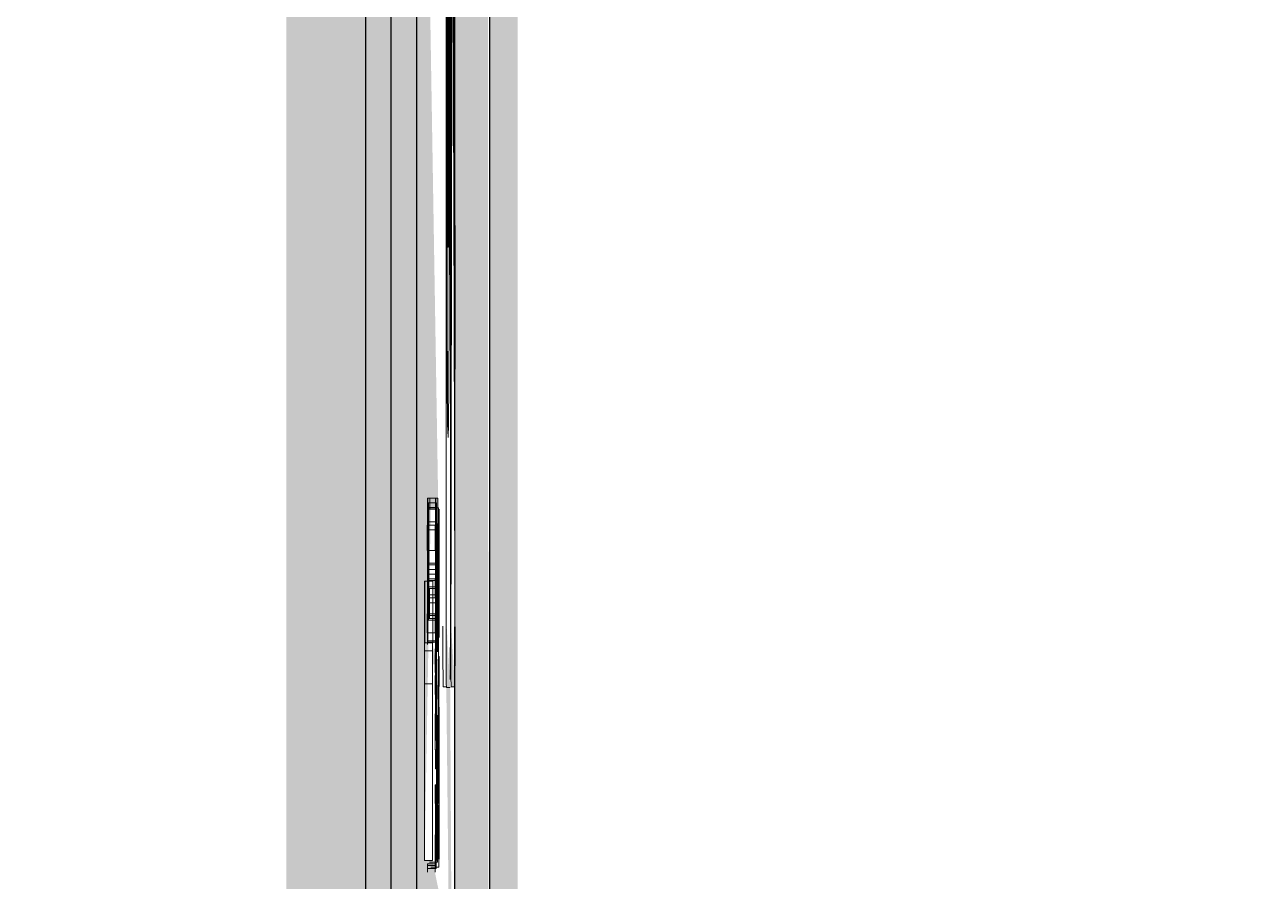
# Model space of a CAD drawing. Header units: millimetres. Extents: x 50357 to 985146, y 723188 to 1803594.
# Drawn here: x 863060.1 to 863213.1, y 732454.5 to 732562.3 of the extents above; entities that cross this region are included whole.
import ezdxf

# ---------------------------------------------------------------- set-up
doc = ezdxf.new("R2010")
doc.units = ezdxf.units.MM
doc.header["$LTSCALE"] = 3
doc.header["$MEASUREMENT"] = 0
doc.layers.add('A-GENM', color=7, linetype='Continuous', lineweight=13, true_color=0x6e6e6e)
doc.layers.add('I-WALL', color=7, linetype='Continuous', lineweight=25, true_color=0x6e6e6e)
doc.layers.add('Hatch (HOR not under LTC submission)', color=252, linetype='Continuous', lineweight=35)

# ---------------------------------------------------------------- blocks, each defined once
blk = doc.blocks.new('Airport-Express4 - Airport-Express-5245674-SEC D_2')
at = {"layer": 'A-GENM'}
for points in [[(-689426.75, 8450.8), (-689426.69, 8450.8), (-689426.68, 8458.83)], [(-689426.65, 8434.21), (-689426.52, 8434.21), (-689426.73, 8439.65)], [(-689426.9, 8414.36), (-689426.86, 8414.36), (-689426.93, 8431.2)], [(-689426.53, 8348.02), (-689426.52, 8348.02), (-689426.57, 8348.02)], [(-689427.01, 8290.04), (-689426.53, 8290.04), (-689427, 8297.51)], [(-689427.62, 8293.2), (-689427.58, 8293.2), (-689428.03, 8293.2)]]:
    blk.add_hatch(color=256, dxfattribs=at).paths.add_polyline_path(points, flags=0)
h = blk.add_hatch(color=256, dxfattribs=at)
h.paths.add_polyline_path([(-689427.02, 8297.56), (-689427, 8297.56), (-689427.01, 8304.3)], flags=0)
h.paths.add_polyline_path([(-689426.55, 8297.56), (-689426.52, 8297.56), (-689426.62, 8331)], flags=0)
for p, q in [((-689427.01, 8490.04), (-689428.01, 8490.04)), ((-689428.01, 8490.04), (-689427.53, 8490.04)), ((-689426.53, 8490.04), (-689427.01, 8490.04)), ((-689427.03, 8482.52), (-689427.03, 8297.51)), ((-689426.51, 8450.8), (-689426.51, 8482.58)), ((-689427, 8450.8), (-689426.75, 8450.8)), ((-689426.69, 8450.8), (-689426.51, 8450.8)), ((-689426.52, 8450.8), (-689426.52, 8434.21)), ((-689426.51, 8434.12), (-689426.51, 8434.03)), ((-689426.51, 8423.6), (-689426.51, 8434.03)), ((-689426.52, 8423.6), (-689426.52, 8401.75)), ((-689426.52, 8401.75), (-689426.51, 8401.23)), ((-689426.51, 8375.57), (-689426.51, 8401.23)), ((-689426.52, 8375.57), (-689426.52, 8348.02)), ((-689426.51, 8331.1), (-689426.51, 8347.04)), ((-689426.52, 8331.1), (-689426.52, 8297.56)), ((-689427.53, 8290.04), (-689428.01, 8290.04)), ((-689427.01, 8290.04), (-689426.53, 8290.04))]:
    blk.add_line(p, q, dxfattribs=at)
for centre, major_axis, start_param, end_param in [((-689428.01, 8482.54), (0, 7.5), 0, 1.573992), ((-689427.01, 8482.54), (0, 7.5), 0, 1.573992), ((-689426.12, 8137.79), (0, 384.02), 0.417919, 0.617927), ((-689426.53, 8482.54), (0, 7.5), 4.717666, 5.690129), ((-689426.12, 8137.79), (0, 384.02), 0.548821, 0.579427), ((-689426.12, 8137.79), (0, 384.02), 0.614552, 0.663281), ((-689428.14, 7759.39), (0, 820.16), 5.637333, 5.715256), ((-689426.13, 8138.41), (0, 393.81), 0.654682, 0.794403), ((-689426.12, 8137.79), (0, 384.02), 0.65113, 0.666396), ((-689427.09, 6862.78), (0, 1586.73), 6.143404, 6.194286), ((-689426.12, 8137.79), (0, 384.02), 0.6642, 0.731009), ((-689427.18, 7325.38), (0, 1127.28), 6.054416, 6.131077), ((-689426.12, 8137.79), (0, 384.02), 0.698272, 0.732296), ((-689427.31, 7622.07), (0, 837), 5.909265, 6.027859), ((-689426.12, 8137.79), (0, 384.02), 0.731763, 0.770875), ((-689427.57, 7633.82), (0, 846.16), 5.779349, 5.915297), ((-689426.12, 8137.79), (0, 384.02), 0.759618, 0.773516), ((-689427.77, 7687.49), (0, 818.81), 5.729327, 5.809759), ((-689426.12, 8137.79), (0, 384.02), 0.772948, 0.79678), ((-689427.9, 7701.83), (0, 825.38), 5.577284, 5.749763), ((-689426.12, 8137.79), (0, 384.02), 0.799388, 1.154144), ((-689428.19, 7724.77), (0, 859.41), 5.433833, 5.626628), ((-689426.12, 8137.79), (0, 384.02), 0.825005, 0.937769), ((-689427.77, 7687.49), (0, 818.81), 5.648896, 5.707194), ((-689426.12, 8137.79), (0, 384.02), 0.990067, 1.154144), ((-689427.77, 7687.49), (0, 818.81), 5.648896, 5.650916), ((-689427.12, 8137.79), (0, 384.02), 1.14146, 1.154144), ((-689427.12, 8137.79), (0, 384.02), 1.141569, 1.154144), ((-689428.01, 8297.54), (0, 7.5), 1.581731, 2.187589), ((-689427.01, 8297.54), (0, 7.5), 1.5751, 2.187589), ((-689426.53, 8297.54), (0, 6.17), 3.973989, 4.71582), ((-689426.53, 8297.54), (0, 7.5), 3.954343, 4.715207), ((-689428.01, 8297.54), (0, 7.5), 2.187589, 3.141593), ((-689427.01, 8297.54), (0, 7.5), 2.187589, 3.141593)]:
    blk.add_ellipse(centre, major_axis=major_axis, ratio=0.002593, start_param=start_param, end_param=end_param, dxfattribs=at)
blk = doc.blocks.new('MTR4 - MTR-5245745-SEC D_2')
at = {"layer": 'A-GENM'}
for points in [[(-689427.57, 8419.87), (-689427.45, 8419.87), (-689427.59, 8419.87)], [(-689427.58, 8408.98), (-689427.37, 8408.98), (-689427.59, 8419.87)], [(-689427.57, 8402.3), (-689427.33, 8402.3), (-689427.58, 8402.3)], [(-689427.57, 8384.09), (-689427.37, 8384.09), (-689427.57, 8390.04)], [(-689427.59, 8348.29), (-689427.46, 8348.29), (-689427.59, 8349.12)], [(-689427.45, 8345.29), (-689427.37, 8345.29), (-689427.46, 8345.29)], [(-689427.6, 8289.96), (-689427.12, 8289.96), (-689427.55, 8297.46)]]:
    blk.add_hatch(color=256, dxfattribs=at).paths.add_polyline_path(points, flags=0)
for p, q in [((-689427.12, 8489.96), (-689427.6, 8489.96)), ((-689427.62, 8482.46), (-689427.62, 8297.46)), ((-689427.1, 8297.46), (-689427.1, 8482.46)), ((-689427.41, 8431.62), (-689427.41, 8434.63)), ((-689427.41, 8434.63), (-689427.37, 8434.63)), ((-689427.37, 8434.63), (-689427.37, 8408.98)), ((-689427.49, 8431.62), (-689427.46, 8431.62)), ((-689427.33, 8431.62), (-689427.29, 8431.62)), ((-689427.41, 8408.98), (-689427.41, 8419.87)), ((-689427.41, 8384.09), (-689427.41, 8395.87)), ((-689427.37, 8395.87), (-689427.37, 8384.09)), ((-689427.41, 8360.03), (-689427.41, 8370.86)), ((-689427.37, 8370.86), (-689427.37, 8345.29)), ((-689427.46, 8348.29), (-689427.49, 8348.29)), ((-689427.41, 8345.29), (-689427.41, 8348.29)), ((-689427.29, 8348.29), (-689427.33, 8348.29)), ((-689427.37, 8345.29), (-689427.41, 8345.29)), ((-689427.6, 8289.96), (-689427.12, 8289.96))]:
    blk.add_line(p, q, dxfattribs=at)
at = {"layer": 'A-GENM', "flags": 128}
for points in [[(-689427.39, 8458.71), (-689427.44, 8456.99), (-689427.48, 8451.91), (-689427.52, 8443.73), (-689427.55, 8432.85), (-689427.58, 8419.83), (-689427.59, 8405.32), (-689427.6, 8390.04)], [(-689427.57, 8390.04), (-689427.56, 8405.32), (-689427.55, 8419.83), (-689427.52, 8432.85), (-689427.49, 8443.73), (-689427.45, 8451.91), (-689427.41, 8456.99), (-689427.36, 8458.71)], [(-689427.19, 8390.04), (-689427.19, 8405.32), (-689427.21, 8419.83), (-689427.23, 8432.85), (-689427.26, 8443.73), (-689427.3, 8451.91), (-689427.35, 8456.99), (-689427.39, 8458.71)], [(-689427.36, 8458.71), (-689427.32, 8456.99), (-689427.28, 8451.91), (-689427.24, 8443.73), (-689427.2, 8432.85), (-689427.18, 8419.83), (-689427.16, 8405.32), (-689427.16, 8390.04)], [(-689427.6, 8390.04), (-689427.59, 8374.76), (-689427.58, 8360.25), (-689427.55, 8347.23), (-689427.52, 8336.36), (-689427.48, 8328.17), (-689427.44, 8323.1), (-689427.39, 8321.37)], [(-689427.36, 8321.37), (-689427.41, 8323.1), (-689427.45, 8328.17), (-689427.49, 8336.36), (-689427.52, 8347.23), (-689427.55, 8360.25), (-689427.56, 8374.76), (-689427.57, 8390.04)], [(-689427.39, 8321.37), (-689427.35, 8323.1), (-689427.3, 8328.17), (-689427.26, 8336.36), (-689427.23, 8347.23), (-689427.21, 8360.25), (-689427.19, 8374.76), (-689427.19, 8390.04)], [(-689427.16, 8390.04), (-689427.16, 8374.76), (-689427.18, 8360.25), (-689427.2, 8347.23), (-689427.24, 8336.36), (-689427.28, 8328.17), (-689427.32, 8323.1), (-689427.36, 8321.37)]]:
    blk.add_lwpolyline(points, dxfattribs=at)
at = {"layer": 'A-GENM'}
for centre, major_axis, start_param, end_param in [((-689427.6, 8482.46), (0, 7.5), 0, 1.570796), ((-689427.12, 8482.46), (0, 7.5), 4.712389, 5.759587), ((-689427.4, 8433.83), (0, 38.43), 1.628187, 2.984673), ((-689427.39, 8433.04), (0, 24.93), 1.627674, 2.876764), ((-689427.39, 8433.74), (0, 38.34), 3.297534, 4.657063), ((-689427.39, 8433.12), (0, 25.01), 3.405912, 4.403183), ((-689427.39, 8346.05), (0, 38.53), 0.158987, 1.512685), ((-689427.39, 8346.14), (0, 38.44), 4.768437, 6.125173), ((-689427.39, 8346.93), (0, 24.76), 0.259623, 1.515767), ((-689427.39, 8346.85), (0, 24.83), 5.021159, 6.024079), ((-689427.6, 8297.46), (0, 7.5), 1.570796, 3.141593), ((-689427.12, 8297.46), (0, 7.5), 3.665192, 4.712389)]:
    blk.add_ellipse(centre, major_axis=major_axis, ratio=0.002593, start_param=start_param, end_param=end_param, dxfattribs=at)
blk = doc.blocks.new('Lift Signage3 - Lift Signage-5246037-SEC D_2')
at = {"layer": 'A-GENM'}
for points in [[(-689429.33, 8292.86), (-689428.91, 8292.86), (-689429.33, 8295.57)], [(-689428.77, 8286.49), (-689428.73, 8286.49), (-689428.77, 8293.06)], [(-689428.85, 8269.79), (-689428.82, 8269.79), (-689428.85, 8282.52)], [(-689428.82, 8279.33), (-689428.79, 8279.33), (-689428.82, 8282.52)], [(-689428.59, 8273.57), (-689428.5, 8273.57), (-689428.7, 8273.57)]]:
    blk.add_hatch(color=256, dxfattribs=at).paths.add_polyline_path(points, flags=0)
for p, q in [((-689429.96, 8310.36), (-689429.96, 8313.74)), ((-689428.96, 8313.74), (-689429.96, 8313.74)), ((-689428.96, 8313.74), (-689429.96, 8313.74)), ((-689429.96, 8312.55), (-689429.96, 8310.36)), ((-689428.96, 8312.55), (-689429.96, 8312.55)), ((-689429.93, 8310.36), (-689429.93, 8313.74)), ((-689428.93, 8313.74), (-689429.93, 8313.74)), ((-689428.92, 8313.74), (-689429.92, 8313.74)), ((-689429.92, 8312.57), (-689429.92, 8310.36)), ((-689428.92, 8312.57), (-689429.92, 8312.57)), ((-689429.84, 8313.14), (-689429.83, 8310.76)), ((-689428.84, 8313.14), (-689429.84, 8313.14)), ((-689429.82, 8302.4), (-689429.82, 8312.35)), ((-689428.82, 8312.35), (-689429.82, 8312.35)), ((-689429.68, 8312.35), (-689429.68, 8313.74)), ((-689428.68, 8313.74), (-689429.68, 8313.74)), ((-689428.67, 8313.74), (-689429.67, 8313.74)), ((-689428.67, 8312.54), (-689429.67, 8312.54)), ((-689428.59, 8312.54), (-689429.59, 8312.54)), ((-689428.96, 8313.74), (-689428.96, 8313.74)), ((-689428.96, 8313.74), (-689428.96, 8310.36)), ((-689428.96, 8310.36), (-689428.96, 8312.55)), ((-689428.92, 8313.74), (-689428.93, 8313.74)), ((-689428.93, 8313.74), (-689428.93, 8310.36)), ((-689428.92, 8310.36), (-689428.92, 8312.57)), ((-689428.83, 8310.76), (-689428.84, 8313.14)), ((-689428.82, 8312.35), (-689428.82, 8302.4)), ((-689428.67, 8313.74), (-689428.68, 8313.74)), ((-689428.68, 8313.74), (-689428.68, 8309.36)), ((-689428.67, 8309.36), (-689428.67, 8312.54)), ((-689428.59, 8312.54), (-689428.59, 8301.21)), ((-689428.5, 8296.24), (-689428.5, 8312.35)), ((-689428.83, 8310.76), (-689429.83, 8310.76)), ((-689430, 8307.18), (-689430, 8310.36)), ((-689429, 8310.36), (-689430, 8310.36)), ((-689429.96, 8310.36), (-689428.96, 8310.36)), ((-689428.93, 8310.36), (-689429.93, 8310.36)), ((-689429.89, 8310.36), (-689429.89, 8307.18)), ((-689428.83, 8309.76), (-689429.83, 8309.76)), ((-689428.96, 8310.36), (-689429, 8310.36)), ((-689429, 8310.36), (-689429, 8307.18)), ((-689428.93, 8310.36), (-689428.96, 8310.36)), ((-689428.89, 8310.36), (-689428.92, 8310.36)), ((-689428.89, 8307.18), (-689428.89, 8310.36)), ((-689428.76, 8306.78), (-689428.76, 8310.56)), ((-689428.73, 8309.36), (-689428.73, 8294.45)), ((-689428.62, 8309.36), (-689428.67, 8309.36)), ((-689428.62, 8306.18), (-689428.62, 8309.36)), ((-689429, 8307.18), (-689430, 8307.18)), ((-689429.96, 8307.18), (-689429.96, 8304.79)), ((-689429.96, 8305.58), (-689429.96, 8307.18)), ((-689428.96, 8307.18), (-689429.96, 8307.18)), ((-689429.93, 8304.79), (-689429.93, 8307.18)), ((-689428.93, 8307.18), (-689429.93, 8307.18)), ((-689429.92, 8307.18), (-689429.92, 8305.39)), ((-689429, 8307.18), (-689428.96, 8307.18)), ((-689428.96, 8307.18), (-689428.96, 8305.58)), ((-689428.96, 8304.79), (-689428.96, 8307.18)), ((-689428.96, 8307.18), (-689428.93, 8307.18)), ((-689428.93, 8307.18), (-689428.93, 8304.79)), ((-689428.92, 8305.39), (-689428.92, 8307.18)), ((-689428.92, 8307.18), (-689428.89, 8307.18)), ((-689428.72, 8306.18), (-689428.62, 8306.18)), ((-689429.97, 8303.6), (-689429.97, 8305.58)), ((-689428.97, 8305.58), (-689429.97, 8305.58)), ((-689428.96, 8305.58), (-689429.96, 8305.58)), ((-689429.96, 8304.79), (-689429.96, 8303.6)), ((-689428.93, 8304.79), (-689429.93, 8304.79)), ((-689429.92, 8301.61), (-689429.92, 8304.79)), ((-689428.92, 8304.79), (-689429.92, 8304.79)), ((-689428.91, 8305.39), (-689429.91, 8305.39)), ((-689428.96, 8305.58), (-689428.97, 8305.58)), ((-689428.97, 8305.58), (-689428.97, 8303.6)), ((-689428.96, 8303.6), (-689428.96, 8304.79)), ((-689428.96, 8304.79), (-689428.96, 8304.79)), ((-689428.93, 8304.79), (-689428.92, 8304.79)), ((-689428.91, 8305.39), (-689428.92, 8305.39)), ((-689428.92, 8304.79), (-689428.92, 8301.61)), ((-689428.65, 8304.99), (-689428.66, 8304.99)), ((-689428.66, 8304.99), (-689428.66, 8302.6)), ((-689429.33, 8303.33), (-689430.33, 8303.33)), ((-689430.32, 8303.33), (-689430.32, 8295.57)), ((-689429.99, 8301.21), (-689429.99, 8303.6)), ((-689428.99, 8303.6), (-689429.99, 8303.6)), ((-689428.97, 8303.6), (-689429.97, 8303.6)), ((-689429.94, 8303.6), (-689429.94, 8301.21)), ((-689429.91, 8304.19), (-689429.91, 8301.61)), ((-689428.91, 8304.19), (-689429.91, 8304.19)), ((-689429.84, 8303.4), (-689429.83, 8301.61)), ((-689428.84, 8303.4), (-689429.84, 8303.4)), ((-689429.32, 8303.33), (-689429.33, 8303.33)), ((-689429.32, 8295.57), (-689429.32, 8303.33)), ((-689428.97, 8303.6), (-689428.99, 8303.6)), ((-689428.99, 8303.6), (-689428.99, 8301.21)), ((-689428.94, 8303.6), (-689428.96, 8303.6)), ((-689428.94, 8301.21), (-689428.94, 8303.6)), ((-689428.91, 8301.61), (-689428.91, 8304.19)), ((-689428.83, 8301.61), (-689428.84, 8303.4)), ((-689428.65, 8302.6), (-689428.65, 8303.79)), ((-689429.94, 8298.43), (-689429.94, 8301.61)), ((-689428.94, 8301.61), (-689429.94, 8301.61)), ((-689428.92, 8301.61), (-689429.92, 8301.61)), ((-689429.9, 8301.61), (-689429.9, 8298.43)), ((-689429.86, 8299.02), (-689429.87, 8302.6)), ((-689429.87, 8302.6), (-689428.87, 8302.6)), ((-689429.83, 8298.62), (-689429.83, 8302.4)), ((-689428.83, 8302.4), (-689429.83, 8302.4)), ((-689429.83, 8301.61), (-689428.83, 8301.61)), ((-689428.82, 8302.4), (-689429.82, 8302.4)), ((-689429.79, 8302.4), (-689429.79, 8298.62)), ((-689429.73, 8298.62), (-689429.73, 8302.4)), ((-689428.92, 8301.61), (-689428.94, 8301.61)), ((-689428.94, 8301.61), (-689428.94, 8298.43)), ((-689428.9, 8301.61), (-689428.91, 8301.61)), ((-689428.9, 8298.43), (-689428.9, 8301.61)), ((-689428.87, 8302.6), (-689428.86, 8299.02)), ((-689428.82, 8302.4), (-689428.83, 8302.4)), ((-689428.83, 8302.4), (-689428.83, 8298.62)), ((-689428.79, 8298.62), (-689428.79, 8302.4)), ((-689428.66, 8302.6), (-689428.68, 8302.6)), ((-689428.63, 8302.6), (-689428.65, 8302.6)), ((-689428.63, 8299.42), (-689428.63, 8302.6)), ((-689428.99, 8301.21), (-689429.99, 8301.21)), ((-689429.97, 8299.22), (-689429.97, 8301.21)), ((-689428.97, 8301.21), (-689429.97, 8301.21)), ((-689429.96, 8301.21), (-689429.96, 8299.22)), ((-689429.84, 8300.61), (-689429.84, 8298.43)), ((-689428.84, 8300.61), (-689429.84, 8300.61)), ((-689428.99, 8301.21), (-689428.97, 8301.21)), ((-689428.97, 8301.21), (-689428.97, 8299.22)), ((-689428.96, 8299.22), (-689428.96, 8301.21)), ((-689428.96, 8301.21), (-689428.94, 8301.21)), ((-689428.84, 8294.85), (-689428.84, 8300.61)), ((-689428.59, 8301.21), (-689428.6, 8301.21)), ((-689428.6, 8301.21), (-689428.6, 8297.43)), ((-689428.56, 8297.43), (-689428.56, 8301.21)), ((-689428.56, 8301.21), (-689428.56, 8297.43)), ((-689430, 8296.83), (-689430, 8299.22)), ((-689429, 8299.22), (-689430, 8299.22)), ((-689428.97, 8299.22), (-689429.97, 8299.22)), ((-689429.94, 8299.22), (-689429.94, 8296.83)), ((-689428.86, 8299.02), (-689429.86, 8299.02)), ((-689428.83, 8298.62), (-689429.83, 8298.62)), ((-689428.82, 8298.62), (-689429.82, 8298.62)), ((-689428.97, 8299.22), (-689429, 8299.22)), ((-689429, 8299.22), (-689429, 8296.83)), ((-689428.94, 8299.22), (-689428.96, 8299.22)), ((-689428.94, 8296.83), (-689428.94, 8299.22)), ((-689428.83, 8298.62), (-689428.82, 8298.62)), ((-689428.82, 8298.62), (-689428.82, 8289.68)), ((-689428.68, 8299.42), (-689428.66, 8299.42)), ((-689428.66, 8299.42), (-689428.66, 8297.43)), ((-689428.65, 8295.04), (-689428.65, 8299.42)), ((-689428.65, 8299.42), (-689428.63, 8299.42)), ((-689428.94, 8298.43), (-689429.94, 8298.43)), ((-689428.92, 8298.43), (-689429.92, 8298.43)), ((-689429.91, 8295.57), (-689429.91, 8298.43)), ((-689428.91, 8298.43), (-689429.91, 8298.43)), ((-689428.91, 8298.43), (-689429.91, 8298.43)), ((-689428.94, 8298.43), (-689428.92, 8298.43)), ((-689428.91, 8298.43), (-689428.91, 8298.43)), ((-689428.91, 8298.43), (-689428.91, 8292.86)), ((-689428.75, 8294.45), (-689428.75, 8298.23)), ((-689428.66, 8297.43), (-689428.68, 8297.43)), ((-689428.6, 8297.43), (-689428.59, 8297.43)), ((-689428.59, 8297.43), (-689428.59, 8282.32)), ((-689430.33, 8295.57), (-689430.35, 8290.4)), ((-689430.33, 8268.2), (-689430.33, 8295.57)), ((-689429.33, 8295.57), (-689430.33, 8295.57)), ((-689429, 8296.83), (-689430, 8296.83)), ((-689428.98, 8296.83), (-689429.98, 8296.83)), ((-689428.97, 8296.83), (-689429.97, 8296.83)), ((-689429.96, 8295.57), (-689429.96, 8296.83)), ((-689428.96, 8296.83), (-689429.96, 8296.83)), ((-689429.95, 8296.83), (-689429.95, 8295.57)), ((-689428.94, 8295.84), (-689429.95, 8295.84)), ((-689428.93, 8295.64), (-689429.93, 8295.64)), ((-689429.35, 8290.4), (-689429.33, 8295.57)), ((-689429.33, 8295.57), (-689429.33, 8268.2)), ((-689429, 8296.83), (-689428.98, 8296.83)), ((-689428.97, 8296.83), (-689428.96, 8296.83)), ((-689428.96, 8296.83), (-689428.96, 8294.85)), ((-689428.95, 8295.24), (-689428.95, 8296.83)), ((-689428.95, 8296.83), (-689428.94, 8296.83)), ((-689428.94, 8294.65), (-689428.94, 8295.84)), ((-689428.94, 8295.84), (-689428.94, 8295.84)), ((-689428.93, 8295.64), (-689428.94, 8293.45)), ((-689430.35, 8290.4), (-689430.35, 8294.55)), ((-689429.35, 8294.55), (-689430.35, 8294.55)), ((-689429.35, 8294.55), (-689429.35, 8290.4)), ((-689429, 8294.05), (-689429, 8291.86)), ((-689428.96, 8294.65), (-689428.97, 8294.65)), ((-689428.97, 8294.65), (-689428.97, 8291.47)), ((-689428.95, 8294.65), (-689428.95, 8294.65)), ((-689428.84, 8289.68), (-689428.84, 8294.85)), ((-689428.69, 8295.04), (-689428.65, 8295.04)), ((-689428.96, 8291.47), (-689428.96, 8293.45)), ((-689428.96, 8293.26), (-689428.94, 8293.26)), ((-689428.94, 8293.45), (-689428.93, 8290.67)), ((-689428.82, 8292.86), (-689428.83, 8293.45)), ((-689428.62, 8293.45), (-689428.72, 8293.45)), ((-689428.62, 8290.27), (-689428.62, 8293.45)), ((-689428.49, 8293.85), (-689428.57, 8293.85)), ((-689428.49, 8290.07), (-689428.49, 8293.85)), ((-689428.97, 8291.47), (-689428.99, 8291.47)), ((-689428.99, 8291.47), (-689428.99, 8289.08)), ((-689428.94, 8291.47), (-689428.96, 8291.47)), ((-689428.94, 8289.08), (-689428.94, 8291.47)), ((-689428.91, 8288.28), (-689428.92, 8291.47)), ((-689428.88, 8289.87), (-689428.89, 8292.06)), ((-689428.89, 8292.06), (-689428.89, 8289.68)), ((-689429.35, 8290.4), (-689430.35, 8290.4)), ((-689428.88, 8286.89), (-689428.88, 8289.87)), ((-689428.87, 8289.87), (-689428.86, 8285.9)), ((-689428.86, 8285.9), (-689428.85, 8289.68)), ((-689428.85, 8289.68), (-689428.85, 8268.2)), ((-689428.67, 8290.27), (-689428.67, 8288.48)), ((-689428.67, 8288.48), (-689428.67, 8290.27)), ((-689428.67, 8290.27), (-689428.62, 8290.27)), ((-689428.54, 8287.49), (-689428.53, 8290.07)), ((-689428.53, 8290.07), (-689428.49, 8290.07)), ((-689428.99, 8289.08), (-689428.97, 8289.08)), ((-689428.97, 8289.08), (-689428.97, 8286.89)), ((-689428.96, 8287.09), (-689428.96, 8289.08)), ((-689428.96, 8289.08), (-689428.94, 8289.08)), ((-689428.92, 8288.88), (-689428.91, 8285.1)), ((-689428.91, 8285.1), (-689428.91, 8288.28)), ((-689428.64, 8288.48), (-689428.67, 8288.48)), ((-689428.64, 8275.36), (-689428.64, 8288.48)), ((-689428.97, 8286.89), (-689429, 8286.49)), ((-689429, 8286.49), (-689429, 8283.51)), ((-689428.94, 8287.69), (-689428.96, 8287.09)), ((-689428.94, 8286.29), (-689428.94, 8287.69)), ((-689428.7, 8286.49), (-689428.7, 8275.36)), ((-689428.49, 8287.49), (-689428.54, 8287.49)), ((-689428.49, 8283.71), (-689428.49, 8287.49)), ((-689428.99, 8283.51), (-689428.94, 8285.3)), ((-689428.94, 8285.3), (-689428.94, 8283.31)), ((-689428.64, 8285.3), (-689428.64, 8283.11)), ((-689428.57, 8285.7), (-689428.58, 8283.91)), ((-689428.53, 8283.71), (-689428.52, 8283.71)), ((-689428.51, 8283.71), (-689428.5, 8283.71)), ((-689428.5, 8283.71), (-689428.5, 8273.57)), ((-689428.98, 8282.12), (-689428.98, 8279.73)), ((-689428.9, 8282.12), (-689428.98, 8282.12)), ((-689428.9, 8279.73), (-689428.9, 8282.12)), ((-689428.59, 8282.32), (-689428.6, 8280.53)), ((-689428.6, 8276.76), (-689428.57, 8281.72)), ((-689428.57, 8281.72), (-689428.56, 8278.74)), ((-689428.64, 8280.73), (-689428.64, 8278.54)), ((-689428.6, 8280.53), (-689428.6, 8276.15)), ((-689428.98, 8279.73), (-689428.9, 8279.73)), ((-689428.88, 8277.74), (-689429, 8277.74)), ((-689429, 8277.74), (-689429, 8275.36)), ((-689428.88, 8275.36), (-689428.88, 8277.74)), ((-689428.84, 8277.54), (-689428.83, 8276.15)), ((-689428.56, 8276.55), (-689428.56, 8273.37)), ((-689429, 8275.36), (-689428.97, 8275.36)), ((-689428.97, 8275.36), (-689428.97, 8271.58)), ((-689428.96, 8271.58), (-689428.95, 8275.36)), ((-689428.95, 8275.36), (-689428.93, 8275.36)), ((-689428.93, 8275.36), (-689428.93, 8274.16)), ((-689428.93, 8274.16), (-689428.92, 8272.18)), ((-689428.92, 8275.36), (-689428.88, 8275.36)), ((-689428.68, 8272.99), (-689428.69, 8274.96)), ((-689428.65, 8275.16), (-689428.66, 8272.57)), ((-689428.97, 8271.58), (-689428.99, 8271.38)), ((-689428.99, 8271.38), (-689428.99, 8267.6)), ((-689428.92, 8272.18), (-689428.96, 8271.58)), ((-689428.74, 8271.78), (-689428.73, 8268)), ((-689428.72, 8271.58), (-689428.71, 8268)), ((-689428.63, 8268.4), (-689428.62, 8272.06)), ((-689428.56, 8271.18), (-689428.56, 8267.4)), ((-689428.51, 8272.18), (-689428.52, 8272.18)), ((-689428.52, 8272.18), (-689428.52, 8268.4)), ((-689428.99, 8267.8), (-689428.91, 8269.79)), ((-689428.9, 8267.2), (-689428.89, 8269.79)), ((-689428.78, 8269.79), (-689428.78, 8268.4)), ((-689429.33, 8268.2), (-689430.33, 8268.2)), ((-689428.73, 8268), (-689429.73, 8268)), ((-689428.71, 8268), (-689429.71, 8268)), ((-689428.78, 8268.4), (-689428.77, 8268.4)), ((-689428.52, 8268.4), (-689428.5, 8268.4)), ((-689428.99, 8267.8), (-689429.99, 8267.8)), ((-689428.99, 8267.6), (-689429.99, 8267.6)), ((-689428.9, 8267.2), (-689429.9, 8267.2)), ((-689428.56, 8267.4), (-689429.56, 8267.4))]:
    blk.add_line(p, q, dxfattribs=at)
for points in [[(-689429.96, 8313.74), (-689429.95, 8313.6), (-689429.95, 8313.2), (-689429.96, 8312.55)], [(-689429.92, 8313.74), (-689429.92, 8313.61), (-689429.92, 8313.22), (-689429.92, 8312.57)], [(-689429.87, 8302.6), (-689429.86, 8305.29), (-689429.85, 8308.81), (-689429.84, 8313.14)], [(-689429.67, 8313.74), (-689429.67, 8313.59), (-689429.67, 8313.19), (-689429.67, 8312.54)], [(-689428.96, 8312.55), (-689428.95, 8313.2), (-689428.95, 8313.6), (-689428.96, 8313.74)], [(-689428.92, 8312.57), (-689428.92, 8313.22), (-689428.92, 8313.61), (-689428.92, 8313.74)], [(-689428.84, 8313.14), (-689428.85, 8308.81), (-689428.86, 8305.29), (-689428.87, 8302.6)], [(-689428.67, 8312.54), (-689428.67, 8313.19), (-689428.67, 8313.59), (-689428.67, 8313.74)], [(-689429.83, 8310.76), (-689429.83, 8310.1), (-689429.83, 8309.76), (-689429.83, 8309.76)], [(-689428.83, 8309.76), (-689428.83, 8309.76), (-689428.83, 8310.1), (-689428.83, 8310.76)], [(-689429.83, 8309.76), (-689429.84, 8306.33), (-689429.85, 8302.75), (-689429.86, 8299.02)], [(-689428.86, 8299.02), (-689428.85, 8302.75), (-689428.84, 8306.33), (-689428.83, 8309.76)], [(-689429.91, 8305.39), (-689429.91, 8305.24), (-689429.91, 8304.84), (-689429.91, 8304.19)], [(-689428.91, 8304.19), (-689428.91, 8304.84), (-689428.91, 8305.24), (-689428.91, 8305.39)], [(-689428.65, 8303.79), (-689428.65, 8304.46), (-689428.65, 8304.86), (-689428.65, 8304.99)], [(-689429.85, 8298.4), (-689429.85, 8299.95), (-689429.84, 8301.61), (-689429.84, 8303.4)], [(-689428.84, 8303.4), (-689428.85, 8297.66), (-689428.86, 8293.16), (-689428.87, 8289.87)], [(-689429.83, 8301.61), (-689429.83, 8300.94), (-689429.83, 8300.61), (-689429.84, 8300.61)], [(-689428.84, 8300.61), (-689428.83, 8300.61), (-689428.83, 8300.94), (-689428.83, 8301.61)], [(-689429.92, 8295.72), (-689429.92, 8296.55), (-689429.92, 8297.45), (-689429.92, 8298.43)], [(-689429.91, 8298.43), (-689429.91, 8297.43), (-689429.91, 8296.47), (-689429.91, 8295.55)], [(-689428.92, 8298.43), (-689428.92, 8296.47), (-689428.92, 8294.81), (-689428.92, 8293.45)], [(-689428.92, 8291.47), (-689428.91, 8293.57), (-689428.91, 8295.89), (-689428.91, 8298.43)], [(-689429.98, 8295.37), (-689429.98, 8295.77), (-689429.98, 8296.26), (-689429.98, 8296.83)], [(-689429.97, 8296.83), (-689429.97, 8296.38), (-689429.97, 8295.95), (-689429.97, 8295.56)], [(-689429.95, 8295.54), (-689429.95, 8295.63), (-689429.95, 8295.73), (-689429.95, 8295.84)], [(-689428.98, 8296.83), (-689428.98, 8294.82), (-689428.99, 8293.89), (-689429, 8294.05)], [(-689429, 8291.86), (-689428.98, 8291.86), (-689428.97, 8293.52), (-689428.97, 8296.83)], [(-689428.94, 8295.84), (-689428.94, 8295.19), (-689428.95, 8294.79), (-689428.95, 8294.65)], [(-689428.92, 8293.45), (-689428.93, 8294.34), (-689428.93, 8295.06), (-689428.93, 8295.64)], [(-689428.96, 8294.85), (-689428.96, 8293.79), (-689428.96, 8293.26), (-689428.96, 8293.26)], [(-689428.96, 8293.45), (-689428.96, 8294.11), (-689428.96, 8294.51), (-689428.96, 8294.65)], [(-689428.95, 8294.65), (-689428.95, 8294.65), (-689428.95, 8294.85), (-689428.95, 8295.24)], [(-689428.94, 8293.26), (-689428.94, 8293.26), (-689428.94, 8293.72), (-689428.94, 8294.65)], [(-689428.91, 8292.86), (-689428.9, 8286.49), (-689428.9, 8283.31), (-689428.89, 8283.31)], [(-689428.89, 8287.89), (-689428.89, 8287.89), (-689428.9, 8289.38), (-689428.9, 8292.36)], [(-689428.83, 8293.45), (-689428.83, 8292.18), (-689428.83, 8290.91), (-689428.83, 8289.65)], [(-689428.82, 8291.66), (-689428.82, 8292.2), (-689428.82, 8292.6), (-689428.82, 8292.86)], [(-689428.82, 8289.65), (-689428.82, 8290.32), (-689428.82, 8290.99), (-689428.82, 8291.66)], [(-689428.93, 8290.67), (-689428.93, 8288.35), (-689428.93, 8286.9), (-689428.94, 8286.29)], [(-689428.89, 8289.68), (-689428.89, 8288.48), (-689428.89, 8287.88), (-689428.89, 8287.89)], [(-689428.54, 8290.07), (-689428.55, 8287.16), (-689428.56, 8284.84), (-689428.56, 8283.11)], [(-689428.94, 8283.31), (-689428.93, 8284.89), (-689428.92, 8286.74), (-689428.92, 8288.88)], [(-689428.89, 8283.31), (-689428.89, 8283.32), (-689428.89, 8284.51), (-689428.88, 8286.89)], [(-689428.73, 8268), (-689428.72, 8272.24), (-689428.72, 8278.37), (-689428.72, 8286.38)], [(-689429, 8283.51), (-689429, 8281.65), (-689428.99, 8281.65), (-689428.99, 8283.51)], [(-689428.56, 8278.74), (-689428.56, 8280.05), (-689428.55, 8281.71), (-689428.54, 8283.71)], [(-689428.54, 8283.71), (-689428.54, 8280.14), (-689428.55, 8277.75), (-689428.56, 8276.55)], [(-689428.56, 8273.37), (-689428.54, 8274.6), (-689428.53, 8278.05), (-689428.53, 8283.71)], [(-689428.52, 8283.71), (-689428.52, 8277.05), (-689428.54, 8272.87), (-689428.56, 8271.18)], [(-689428.56, 8267.4), (-689428.53, 8269.22), (-689428.51, 8274.65), (-689428.51, 8283.71)], [(-689428.73, 8281.6), (-689428.73, 8277.11), (-689428.73, 8273.84), (-689428.74, 8271.78)], [(-689428.6, 8276.15), (-689428.6, 8275.6), (-689428.6, 8275.8), (-689428.6, 8276.76)], [(-689428.89, 8269.79), (-689428.9, 8271.81), (-689428.91, 8273.67), (-689428.92, 8275.36)], [(-689428.69, 8274.96), (-689428.69, 8273.67), (-689428.7, 8272.54), (-689428.72, 8271.58)], [(-689428.62, 8272.06), (-689428.63, 8272.38), (-689428.64, 8273.41), (-689428.65, 8275.16)], [(-689428.68, 8271.76), (-689428.68, 8271.79), (-689428.68, 8272.2), (-689428.68, 8272.99)], [(-689428.66, 8272.57), (-689428.65, 8270.4), (-689428.64, 8269.01), (-689428.63, 8268.4)], [(-689428.5, 8273.57), (-689428.5, 8272.64), (-689428.51, 8272.18), (-689428.51, 8272.18)], [(-689428.5, 8268.4), (-689428.5, 8268.41), (-689428.49, 8269.93), (-689428.49, 8272.97)], [(-689428.77, 8268.4), (-689428.77, 8268.4), (-689428.76, 8269.52), (-689428.76, 8271.78)], [(-689428.71, 8268), (-689428.7, 8268.86), (-689428.69, 8270.12), (-689428.68, 8271.78)], [(-689428.68, 8271.78), (-689428.68, 8271.77), (-689428.68, 8271.76), (-689428.68, 8271.76)], [(-689428.91, 8269.79), (-689428.9, 8269.07), (-689428.9, 8268.2), (-689428.9, 8267.2)], [(-689429.99, 8267.8), (-689429.99, 8266.46), (-689429.99, 8266.4), (-689429.99, 8267.6)], [(-689428.99, 8267.6), (-689428.99, 8266.4), (-689428.99, 8266.46), (-689428.99, 8267.8)]]:
    blk.add_open_spline(points, degree=3, dxfattribs=at)
blk.add_open_spline([(-689430.35, 8294.55), (-689430.35, 8295.4), (-689430.35, 8296.15), (-689430.34, 8297.18), (-689430.34, 8298.24), (-689430.34, 8298.97), (-689430.33, 8299.87), (-689430.33, 8300.78), (-689430.33, 8301.33), (-689430.33, 8302.29), (-689430.33, 8303.33)], degree=3, knots=[0, 0, 0, 0, 0.00570147, 0.01120003, 0.01627153, 0.02072281, 0.02467429, 0.028202, 0.0316164, 0.03500802, 0.03500802, 0.03500802, 0.03500802], dxfattribs=at)

msp = doc.modelspace()

# ---------------------------------------------------------------- hatches: boundary and pattern name
at = {"layer": 'Hatch (HOR not under LTC submission)'}
h = msp.add_hatch(dxfattribs=at)
h.set_pattern_fill('ANSI38', color=256, scale=4000)
h.paths.add_polyline_path([(853871.7666, 751128.0064), (853871.7666, 735638.9831), (853656.482, 735638.9831), (853656.482, 728688.9831), (867744.0584, 728688.9831), (867748.3434, 751128.0064)])
at = {"layer": 'I-WALL', "lineweight": 5}
for points in [[(863093.0285, 732203.9831), (863103.0284, 732203.9831), (863103.0284, 735338.9831), (863093.0285, 735338.9831), (863093.0285, 732236.4132)], [(863103.0284, 732203.9831), (863106.2173, 732203.9831), (863106.2173, 735338.9831), (863103.0284, 735338.9831), (863103.0284, 732236.4132)], [(863122.1002, 732203.9831), (863122.1002, 735338.9831), (863118.5784, 735338.9831), (863118.667, 733572.4831), (863120.5633, 733572.4831), (863120.5633, 733456.1717), (863118.667, 733456.1717), (863118.5784, 732203.9831)], [(863106.2173, 731088.9831), (863109.4157, 731088.9831), (863109.4157, 733338.9831), (863106.2173, 733338.9831), (863106.2173, 731090.6646)]]:
    msp.add_hatch(color=256, dxfattribs=at).paths.add_polyline_path(points, flags=0)
h = msp.add_hatch(color=256, dxfattribs=at)
h.paths.add_polyline_path([(863114.1937, 732203.9831), (863118.5523, 732203.9831), (863117.9145, 733439.4831), (863116.9341, 733439.4831), (863116.9341, 733338.9831), (863114.1937, 733338.9831), (863114.1937, 732228.9831)], flags=0)
h.paths.add_polyline_path([(863116.9341, 733589.4831), (863118.5523, 733589.4831), (863118.5523, 735338.9831), (863116.9341, 735338.9831), (863116.9341, 733646.9309)], flags=0)
at = {"layer": 'I-WALL'}
h = msp.add_hatch(color=256, dxfattribs=at)
h.paths.add_polyline_path([(863114.1937, 731088.9831), (863113.3277, 731854.4831), (863111.6816, 731854.4831), (863112.4991, 732154.4831), (863113.9408, 732154.4831), (863112.8947, 732237.3105), (863112.1357, 732237.3105), (863111.1316, 732269.0582), (863110.8501, 732269.0582), (863111.9292, 732304.0582), (863112.1357, 732304.0582), (863111.0137, 732418.0955), (863110.7481, 732418.0955), (863111.9343, 732453.0955), (863112.2483, 732453.0955), (863111.4186, 732457.1815), (863110.4186, 732457.1815), (863111.1947, 732501.528), (863112.1353, 732501.528), (863111.0454, 732568.3623), (863110.7482, 732568.3623), (863111.8343, 732603.3623), (863112.1353, 732603.3623), (863111.0993, 732607.6421), (863110.7704, 732607.6421), (863111.9323, 732652.9831), (863112.1353, 732652.9831), (863113.2347, 732678.9404), (863113.6256, 732678.9404), (863114.1937, 732882.9005), (863114.1937, 733338.9831), (863109.4157, 733338.9831), (863109.4157, 731088.9831)], flags=0)
h.paths.add_polyline_path([(863113.9408, 732044.4831), (863114.1937, 732044.4831), (863113.9408, 732060.0985)], flags=0)
h.paths.add_polyline_path([(863111.3495, 732310.5256), (863110.9292, 732310.5256), (863111.4207, 732310.5256)], flags=0)
h.paths.add_polyline_path([(863114.1075, 732391.474), (863113.6256, 732478.9404), (863113.1459, 732478.9404), (863114.0751, 732391.474)], flags=0)
h.paths.add_polyline_path([(863111.9323, 732627.3296), (863112.1353, 732627.3296), (863111.8343, 732627.3296)], flags=0)
h.paths.add_polyline_path([(863112.0638, 732635.0596), (863112.1353, 732635.0596), (863112.0638, 732643.6365)], flags=0)
h.paths.add_polyline_path([(863114.1041, 732639.779), (863114.1937, 732639.7791), (863114.0994, 732639.7791)], flags=0)
h.paths.add_polyline_path([(863111.4093, 732839.703), (863110.0482, 732839.703), (863110.0482, 733233.8961), (863111.4093, 733233.8961), (863111.4093, 732882.9005)], flags=0)
h.paths.add_polyline_path([(863113.5741, 732839.8365), (863112.213, 732839.8365), (863112.213, 733233.9831), (863113.5741, 733233.9831), (863113.5741, 732882.9005)], flags=0)

# ---------------------------------------------------------------- linework, layer by layer
for p, q in [((863103.0284, 731088.9831), (863103.0284, 735338.9831)), ((863118.5523, 733439.4831), (863118.5523, 731088.9831)), ((863106.2173, 731088.9831), (863106.2173, 733338.9831)), ((863109.4157, 733338.9831), (863109.4157, 731088.9831)), ((863114.1937, 732520.0813), (863114.1937, 732536.9985)), ((863114.1937, 732420.6393), (863114.1937, 732486.5433))]:
    msp.add_line(p, q, dxfattribs=at)

# ---------------------------------------------------------------- block references
at = {"layer": 'A-GENM'}
for name in ['Airport-Express4 - Airport-Express-5245674-SEC D_2', 'MTR4 - MTR-5245745-SEC D_2', 'Lift Signage3 - Lift Signage-5246037-SEC D_2']:
    msp.add_blockref(name, (1552540.7499, 724188.9831), dxfattribs=at)

doc.saveas('drawing.dxf')
